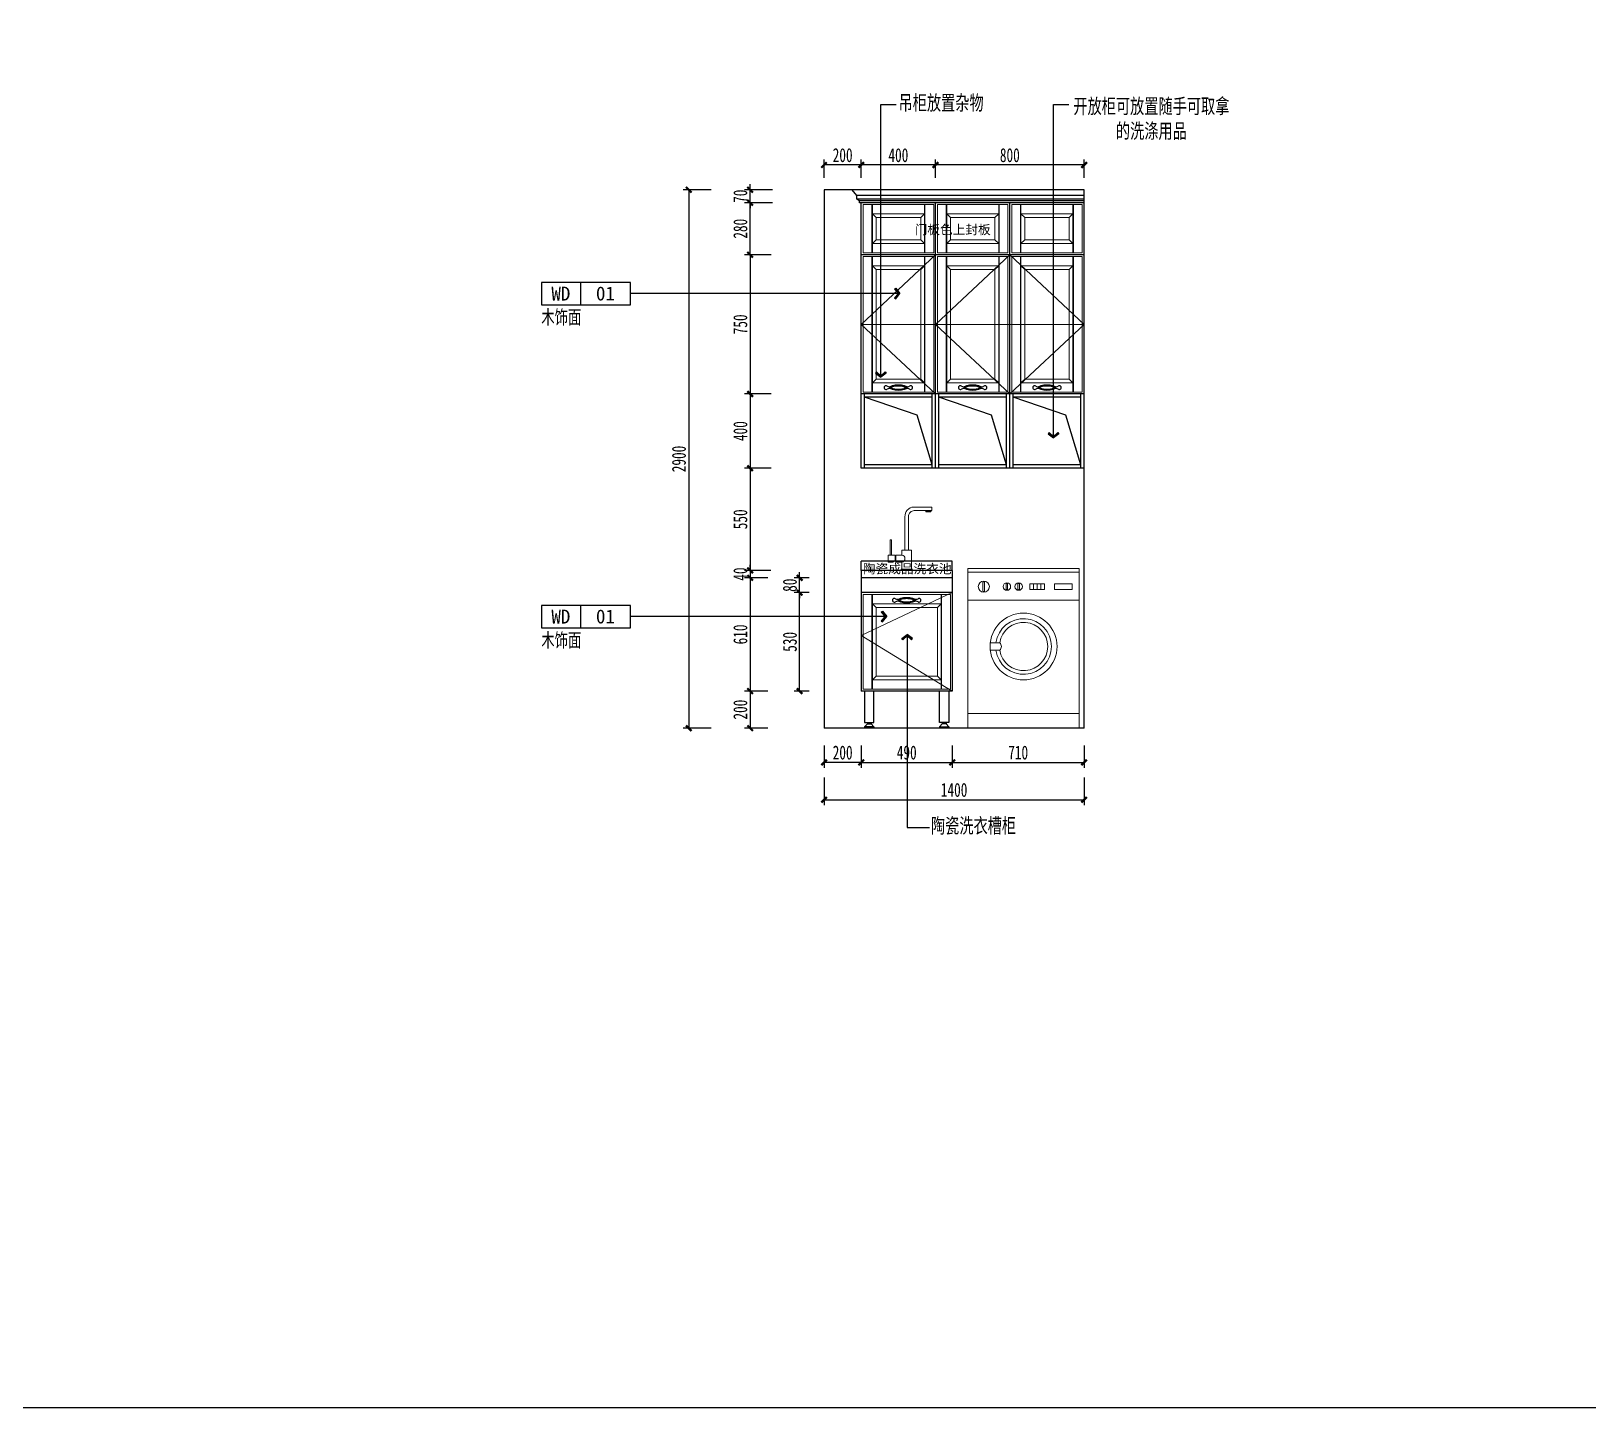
# Model space of a CAD drawing. Header units: millimetres. Extents: x 3104083 to 3173399, y -3165492 to -3044687.
# Drawn here: x 3148257 to 3156638, y -3144882 to -3137467 of the extents above; entities that cross this region are included whole.
import ezdxf
from ezdxf.enums import TextEntityAlignment as Align

# ---------------------------------------------------------------- set-up
doc = ezdxf.new("R2010")
doc.units = ezdxf.units.MM
doc.header["$LTSCALE"] = 500
doc.header["$MEASUREMENT"] = 0
doc.header["$PDMODE"] = 2
doc.linetypes.add('ACAD_ISO03W100', pattern=[30, 12, -18])
doc.layers.get('0').update_dxf_attribs({"linetype": 'CONTINUOUS'})
doc.layers.get('DEFPOINTS').update_dxf_attribs({"linetype": 'CONTINUOUS'})
for name, color, linetype in [('D-节点尺寸', 5, 'CONTINUOUS'), ('P-完成面', 3, 'CONTINUOUS'), ('W-基础引线', 35, 'CONTINUOUS'), ('W-文字', 35, 'CONTINUOUS'), ('ZB_厨柜', 7, 'CONTINUOUS'), ('台面', 4, 'CONTINUOUS'), ('柜体', 2, 'CONTINUOUS')]:
    doc.layers.add(name, color=color, linetype=linetype)
for name, color, linetype, lineweight in [('墙体', 6, 'CONTINUOUS', 25), ('电器', 85, 'CONTINUOUS', 15), ('辅助线', 252, 'CONTINUOUS', 13)]:
    doc.layers.add(name, color=color, linetype=linetype, lineweight=lineweight)
doc.styles.add('DIM', font='SimSun.ttf', dxfattribs={"width": 0.7})
doc.styles.add('NAME-1', font='SIMHEI.TTF')
doc.styles.add('WORD-1', font='SimSun.ttf', dxfattribs={"width": 0.7})
doc.styles.add('ZB_宋体', font='SimSun.ttf', dxfattribs={"height": 80})
doc.dimstyles.new('30', dxfattribs={"dimscale": 30, "dimtxt": 2.5, "dimasz": 1, "dimexe": 1, "dimexo": 1, "dimgap": 0.5, "dimtad": 1, "dimdec": 0, "dimzin": 0, "dimdsep": 46, "dimtxsty": 'DIM', "dimblk": 'ARCHTICK', "dimcen": 0, "dimclrd": 5, "dimclre": 5, "dimclrt": 35, "dimadec": 0, "dimazin": 0, "dimtfac": 0.5, "dimtdec": 0, "dimtix": 1, "dimtmove": 2, "dimatfit": 2, "dimldrblk": 'A', "dimfxl": 0, "dimtolj": 1, "dimtzin": 0, "dimlwd": -1, "dimlwe": -1, "dimarcsym": 0})
doc.dimstyles.new('基础引线', dxfattribs={"dimtxt": 3, "dimasz": 0.7, "dimexe": 2, "dimexo": 6, "dimgap": 1, "dimtad": 1, "dimdec": 0, "dimdsep": 46, "dimtxsty": 'Standard', "dimblk1": 'A', "dimblk2": 'A', "dimsah": 1, "dimcen": 3, "dimdle": 200, "dimclrd": 256, "dimclre": 256, "dimclrt": 2, "dimadec": 0, "dimazin": 0, "dimtfac": 1, "dimtdec": 0, "dimtix": 1, "dimtmove": 1, "dimatfit": 3, "dimldrblk": 'A', "dimfxl": 0, "dimtvp": 1, "dimtolj": 1, "dimtzin": 0, "dimarcsym": 0})

# ---------------------------------------------------------------- blocks, each defined once
blk = doc.blocks.new('_ArchTick')
at = {"color": 0, "linetype": 'ByBlock', "const_width": 0.4}
blk.add_lwpolyline([(-0.5, -0.5), (0.5, 0.5)], dxfattribs=at)
blk = doc.blocks.new('*D1893')
at = {"layer": 'DEFPOINTS', "color": 0, "ltscale": 100}
for p in [(3152726.2, -3141285.3), (3153216.2, -3141285.3), (3153216.2, -3141405.7)]:
    blk.add_point(p, dxfattribs=at)
at = {"layer": 'P-完成面', "color": 5, "ltscale": 100}
for p, q in [((3152726.2, -3141315.3), (3152726.2, -3141435.7)), ((3153216.2, -3141315.3), (3153216.2, -3141435.7)), ((3152726.2, -3141405.7), (3153216.2, -3141405.7))]:
    blk.add_line(p, q, dxfattribs=at)
at = {"layer": 'P-完成面', "color": 5, "ltscale": 100, "xscale": 30, "yscale": 30, "zscale": 30, "rotation": 180}
blk.add_blockref('_ArchTick', (3152726.2, -3141405.7), dxfattribs=at)
at = {"layer": 'P-完成面', "color": 5, "ltscale": 100, "xscale": 30, "yscale": 30, "zscale": 30}
blk.add_blockref('_ArchTick', (3153216.2, -3141405.7), dxfattribs=at)
at = {"layer": 'P-完成面', "color": 35, "ltscale": 100, "insert": (3152971.2, -3141353.2), "char_height": 75, "attachment_point": 5, "style": 'DIM'}
blk.add_mtext('\\A1;490', dxfattribs=at)
blk = doc.blocks.new('A')
for p, q in [((-0.37, 0), (-2.13, 0)), ((-1.44, 1.15), (-1.09, 1.44)), ((-1.44, 1.15), (-0.37, 0)), ((-1.44, -1.15), (-0.37, 0)), ((-1.09, 1.44), (0, 0)), ((-1.09, -1.44), (0, 0)), ((-1.44, -1.15), (-1.09, -1.44))]:
    blk.add_line(p, q)
for points in [[(-1.44, 1.15), (-1.09, 1.44), (-0.37, 0), (0, 0)], [(-1.44, -1.15), (-1.09, -1.44), (-0.37, 0), (0, 0)]]:
    blk.add_solid(points)
blk = doc.blocks.new('*D1894')
at = {"layer": 'DEFPOINTS', "color": 0, "ltscale": 100}
for p in [(3153216.2, -3141285.3), (3153926.2, -3141285.1), (3153926.2, -3141405.7)]:
    blk.add_point(p, dxfattribs=at)
at = {"layer": 'P-完成面', "color": 5, "ltscale": 100}
for p, q in [((3153216.2, -3141315.3), (3153216.2, -3141435.7)), ((3153926.2, -3141315.1), (3153926.2, -3141435.7)), ((3153216.2, -3141405.7), (3153926.2, -3141405.7))]:
    blk.add_line(p, q, dxfattribs=at)
at = {"layer": 'P-完成面', "color": 5, "ltscale": 100, "xscale": 30, "yscale": 30, "zscale": 30, "rotation": 180}
blk.add_blockref('_ArchTick', (3153216.2, -3141405.7), dxfattribs=at)
at = {"layer": 'P-完成面', "color": 5, "ltscale": 100, "xscale": 30, "yscale": 30, "zscale": 30}
blk.add_blockref('_ArchTick', (3153926.2, -3141405.7), dxfattribs=at)
at = {"layer": 'P-完成面', "color": 35, "ltscale": 100, "insert": (3153571.2, -3141353.2), "char_height": 75, "attachment_point": 5, "style": 'DIM'}
blk.add_mtext('\\A1;710', dxfattribs=at)
blk = doc.blocks.new('*D1895')
at = {"layer": 'DEFPOINTS', "color": 0, "ltscale": 100}
for p in [(3153126.2, -3138188.3), (3153126.2, -3138288.3), (3153926.2, -3138288.3)]:
    blk.add_point(p, dxfattribs=at)
at = {"layer": 'P-完成面', "color": 5, "ltscale": 100}
for p, q in [((3153126.2, -3138258.3), (3153126.2, -3138158.3)), ((3153926.2, -3138188.3), (3153126.2, -3138188.3)), ((3153926.2, -3138258.3), (3153926.2, -3138158.3))]:
    blk.add_line(p, q, dxfattribs=at)
at = {"layer": 'P-完成面', "color": 5, "ltscale": 100, "xscale": 30, "yscale": 30, "zscale": 30, "rotation": 180}
blk.add_blockref('_ArchTick', (3153126.2, -3138188.3), dxfattribs=at)
at = {"layer": 'P-完成面', "color": 5, "ltscale": 100, "xscale": 30, "yscale": 30, "zscale": 30}
blk.add_blockref('_ArchTick', (3153926.2, -3138188.3), dxfattribs=at)
at = {"layer": 'P-完成面', "color": 35, "ltscale": 100, "insert": (3153526.2, -3138135.8), "char_height": 75, "attachment_point": 5, "style": 'DIM'}
blk.add_mtext('\\A1;800', dxfattribs=at)
blk = doc.blocks.new('*D1896')
at = {"layer": 'DEFPOINTS', "color": 0, "ltscale": 100}
for p in [(3152726.2, -3138188.3), (3152726.2, -3138288.3), (3153126.2, -3138288.3)]:
    blk.add_point(p, dxfattribs=at)
at = {"layer": 'P-完成面', "color": 5, "ltscale": 100}
for p, q in [((3152726.2, -3138258.3), (3152726.2, -3138158.3)), ((3153126.2, -3138188.3), (3152726.2, -3138188.3)), ((3153126.2, -3138258.3), (3153126.2, -3138158.3))]:
    blk.add_line(p, q, dxfattribs=at)
at = {"layer": 'P-完成面', "color": 5, "ltscale": 100, "xscale": 30, "yscale": 30, "zscale": 30, "rotation": 180}
blk.add_blockref('_ArchTick', (3152726.2, -3138188.3), dxfattribs=at)
at = {"layer": 'P-完成面', "color": 5, "ltscale": 100, "xscale": 30, "yscale": 30, "zscale": 30}
blk.add_blockref('_ArchTick', (3153126.2, -3138188.3), dxfattribs=at)
at = {"layer": 'P-完成面', "color": 35, "ltscale": 100, "insert": (3152926.2, -3138135.8), "char_height": 75, "attachment_point": 5, "style": 'DIM'}
blk.add_mtext('\\A1;400', dxfattribs=at)
blk = doc.blocks.new('*D1897')
at = {"layer": 'DEFPOINTS', "color": 0, "ltscale": 100}
for p in [(3152526.2, -3138188.3), (3152526.2, -3138288.3), (3152726.2, -3138288.3)]:
    blk.add_point(p, dxfattribs=at)
at = {"layer": 'P-完成面', "color": 5, "ltscale": 100}
for p, q in [((3152526.2, -3138258.3), (3152526.2, -3138158.3)), ((3152726.2, -3138188.3), (3152526.2, -3138188.3)), ((3152726.2, -3138258.3), (3152726.2, -3138158.3))]:
    blk.add_line(p, q, dxfattribs=at)
at = {"layer": 'P-完成面', "color": 5, "ltscale": 100, "xscale": 30, "yscale": 30, "zscale": 30, "rotation": 180}
blk.add_blockref('_ArchTick', (3152526.2, -3138188.3), dxfattribs=at)
at = {"layer": 'P-完成面', "color": 5, "ltscale": 100, "xscale": 30, "yscale": 30, "zscale": 30}
blk.add_blockref('_ArchTick', (3152726.2, -3138188.3), dxfattribs=at)
at = {"layer": 'P-完成面', "color": 35, "ltscale": 100, "insert": (3152626.2, -3138135.8), "char_height": 75, "attachment_point": 5, "style": 'DIM'}
blk.add_mtext('\\A1;200', dxfattribs=at)
blk = doc.blocks.new('*D1898')
at = {"layer": 'DEFPOINTS', "color": 0, "ltscale": 100}
for p in [(3152526.2, -3141285.3), (3153926.2, -3141285.3), (3153926.2, -3141606.9)]:
    blk.add_point(p, dxfattribs=at)
at = {"layer": 'P-完成面', "color": 5, "ltscale": 100}
for p, q in [((3152526.2, -3141486.9), (3152526.2, -3141636.9)), ((3153926.2, -3141486.9), (3153926.2, -3141636.9)), ((3152526.2, -3141606.9), (3153926.2, -3141606.9))]:
    blk.add_line(p, q, dxfattribs=at)
at = {"layer": 'P-完成面', "color": 5, "ltscale": 100, "xscale": 30, "yscale": 30, "zscale": 30, "rotation": 180}
blk.add_blockref('_ArchTick', (3152526.2, -3141606.9), dxfattribs=at)
at = {"layer": 'P-完成面', "color": 5, "ltscale": 100, "xscale": 30, "yscale": 30, "zscale": 30}
blk.add_blockref('_ArchTick', (3153926.2, -3141606.9), dxfattribs=at)
at = {"layer": 'P-完成面', "color": 35, "ltscale": 100, "insert": (3153226.2, -3141554.4), "char_height": 75, "attachment_point": 5, "style": 'DIM'}
blk.add_mtext('\\A1;1400', dxfattribs=at)
blk = doc.blocks.new('洗衣机立面')
at = {"layer": '电器'}
for p, q in [((221968.9, -105960.2), (221968.9, -106820.2)), ((222568.9, -105960.2), (221968.9, -105960.2)), ((222568.9, -105980.2), (221968.9, -105980.2)), ((222568.9, -106820.2), (222568.9, -105960.2)), ((222007.2, -106042.9), (222007.2, -106072.9)), ((222103.2, -106042.9), (222007.2, -106042.9)), ((222007.2, -106072.9), (222103.2, -106072.9)), ((222103.2, -106072.9), (222103.2, -106042.9)), ((222236.1, -106042.9), (222156.1, -106042.9)), ((222156.1, -106042.9), (222156.1, -106072.9)), ((222156.1, -106072.9), (222236.1, -106072.9)), ((222176.1, -106072.9), (222176.1, -106042.9)), ((222196.1, -106072.9), (222196.1, -106042.9)), ((222216.1, -106072.9), (222216.1, -106042.9)), ((222236.1, -106072.9), (222236.1, -106042.9)), ((222291.7, -106042.4), (222291.7, -106072.9)), ((222299.2, -106072.9), (222299.2, -106042.4)), ((222355, -106042.4), (222355, -106072.9)), ((222362.5, -106072.9), (222362.5, -106042.4)), ((222478.7, -106033.7), (222478.7, -106082)), ((222487.6, -106082), (222487.6, -106033.7)), ((222568.9, -106130.2), (221968.9, -106130.2)), ((222447.8, -106360.2), (222397.4, -106360.2)), ((222447.8, -106400.2), (222397.4, -106400.2)), ((221968.9, -106740.2), (222568.9, -106740.2)), ((221968.9, -106820.2), (222568.9, -106820.2))]:
    blk.add_line(p, q, dxfattribs=at)
for centre, radius in [((222295.3, -106057.5), 20), ((222358.6, -106057.5), 20), ((222483, -106057.7), 30), ((222268.9, -106380.2), 180)]:
    blk.add_circle(centre, radius, dxfattribs=at)
for centre, radius, start, end in [((222295.4, -106045.8), 5.11, 42.9654, 137.0346), ((222295.4, -106069.4), 5.11, 222.9654, 317.0346), ((222358.7, -106045.8), 5.11, 42.9654, 137.0346), ((222358.7, -106069.4), 5.11, 222.9654, 317.0346), ((222483.1, -106037.4), 5.81, 39.84722, 140.15278), ((222483.1, -106078.3), 5.81, 219.84722, 320.15278), ((222268.9, -106380.2), 150, 7.66226, 352.33774), ((222268.9, -106380.2), 130, 8.84988, 351.15012), ((222415.8, -106380.2), 27.2, 132.7055, 227.2945)]:
    blk.add_arc(centre, radius, start, end, dxfattribs=at)
blk = doc.blocks.new('*D1899')
at = {"layer": 'DEFPOINTS', "color": 0, "ltscale": 100}
for p in [(3152526.2, -3141285.3), (3152726.2, -3141285.3), (3152526.2, -3141405.7)]:
    blk.add_point(p, dxfattribs=at)
at = {"layer": 'P-完成面', "color": 5, "ltscale": 100}
for p, q in [((3152526.2, -3141315.3), (3152526.2, -3141435.7)), ((3152726.2, -3141315.3), (3152726.2, -3141435.7)), ((3152726.2, -3141405.7), (3152526.2, -3141405.7))]:
    blk.add_line(p, q, dxfattribs=at)
at = {"layer": 'P-完成面', "color": 5, "ltscale": 100, "xscale": 30, "yscale": 30, "zscale": 30, "rotation": 180}
blk.add_blockref('_ArchTick', (3152526.2, -3141405.7), dxfattribs=at)
at = {"layer": 'P-完成面', "color": 5, "ltscale": 100, "xscale": 30, "yscale": 30, "zscale": 30}
blk.add_blockref('_ArchTick', (3152726.2, -3141405.7), dxfattribs=at)
at = {"layer": 'P-完成面', "color": 35, "ltscale": 100, "insert": (3152626.2, -3141353.2), "char_height": 75, "attachment_point": 5, "style": 'DIM'}
blk.add_mtext('\\A1;200', dxfattribs=at)
blk = doc.blocks.new('*D1900')
at = {"layer": 'DEFPOINTS', "color": 0, "ltscale": 100}
for p in [(3152271.5, -3138671.7), (3152128.2, -3139421.7), (3152271.5, -3139421.7)]:
    blk.add_point(p, dxfattribs=at)
at = {"layer": 'P-完成面', "color": 5, "ltscale": 100}
for p, q in [((3152241.5, -3138671.7), (3152098.2, -3138671.7)), ((3152128.2, -3138671.7), (3152128.2, -3139421.7)), ((3152241.5, -3139421.7), (3152098.2, -3139421.7))]:
    blk.add_line(p, q, dxfattribs=at)
at = {"layer": 'P-完成面', "color": 5, "ltscale": 100, "xscale": 30, "yscale": 30, "zscale": 30}
for p, rotation in [((3152128.2, -3138671.7), 90), ((3152128.2, -3139421.7), 270)]:
    blk.add_blockref('_ArchTick', p, dxfattribs=dict(at, rotation=rotation))
at = {"layer": 'P-完成面', "color": 35, "ltscale": 100, "insert": (3152075.7, -3139046.7), "char_height": 75, "attachment_point": 5, "rotation": 90, "style": 'DIM'}
blk.add_mtext('\\A1;750', dxfattribs=at)
blk = doc.blocks.new('*D1901')
at = {"layer": 'DEFPOINTS', "color": 0, "ltscale": 100}
for p in [(3152271.5, -3139421.7), (3152128.2, -3139821.7), (3152271.5, -3139821.7)]:
    blk.add_point(p, dxfattribs=at)
at = {"layer": 'P-完成面', "color": 5, "ltscale": 100}
for p, q in [((3152241.5, -3139421.7), (3152098.2, -3139421.7)), ((3152128.2, -3139421.7), (3152128.2, -3139821.7)), ((3152241.5, -3139821.7), (3152098.2, -3139821.7))]:
    blk.add_line(p, q, dxfattribs=at)
at = {"layer": 'P-完成面', "color": 5, "ltscale": 100, "xscale": 30, "yscale": 30, "zscale": 30}
for p, rotation in [((3152128.2, -3139421.7), 90), ((3152128.2, -3139821.7), 270)]:
    blk.add_blockref('_ArchTick', p, dxfattribs=dict(at, rotation=rotation))
at = {"layer": 'P-完成面', "color": 35, "ltscale": 100, "insert": (3152075.7, -3139621.7), "char_height": 75, "attachment_point": 5, "rotation": 90, "style": 'DIM'}
blk.add_mtext('\\A1;400', dxfattribs=at)
blk = doc.blocks.new('*D1902')
at = {"layer": 'DEFPOINTS', "color": 0, "ltscale": 100}
for p in [(3152271.5, -3139821.7), (3152128.2, -3140371.7), (3152269.2, -3140371.7)]:
    blk.add_point(p, dxfattribs=at)
at = {"layer": 'P-完成面', "color": 5, "ltscale": 100}
for p, q in [((3152241.5, -3139821.7), (3152098.2, -3139821.7)), ((3152128.2, -3139821.7), (3152128.2, -3140371.7)), ((3152239.2, -3140371.7), (3152098.2, -3140371.7))]:
    blk.add_line(p, q, dxfattribs=at)
at = {"layer": 'P-完成面', "color": 5, "ltscale": 100, "xscale": 30, "yscale": 30, "zscale": 30}
for p, rotation in [((3152128.2, -3139821.7), 90), ((3152128.2, -3140371.7), 270)]:
    blk.add_blockref('_ArchTick', p, dxfattribs=dict(at, rotation=rotation))
at = {"layer": 'P-完成面', "color": 35, "ltscale": 100, "insert": (3152075.7, -3140096.7), "char_height": 75, "attachment_point": 5, "rotation": 90, "style": 'DIM'}
blk.add_mtext('\\A1;550', dxfattribs=at)
blk = doc.blocks.new('*D1903')
at = {"layer": 'DEFPOINTS', "color": 0, "ltscale": 100}
for p in [(3152269.2, -3140371.7), (3152128.2, -3140411.7), (3152254.3, -3140411.7)]:
    blk.add_point(p, dxfattribs=at)
at = {"layer": 'P-完成面', "color": 5, "ltscale": 100}
for p, q in [((3152239.2, -3140371.7), (3152098.2, -3140371.7)), ((3152128.2, -3140371.7), (3152128.2, -3140341.7)), ((3152128.2, -3140371.7), (3152128.2, -3140411.7)), ((3152224.3, -3140411.7), (3152098.2, -3140411.7)), ((3152128.2, -3140411.7), (3152128.2, -3140441.7))]:
    blk.add_line(p, q, dxfattribs=at)
at = {"layer": 'P-完成面', "color": 5, "ltscale": 100, "xscale": 30, "yscale": 30, "zscale": 30}
for p, rotation in [((3152128.2, -3140371.7), 270), ((3152128.2, -3140411.7), 90)]:
    blk.add_blockref('_ArchTick', p, dxfattribs=dict(at, rotation=rotation))
at = {"layer": 'P-完成面', "color": 35, "ltscale": 100, "insert": (3152075.7, -3140391.7), "char_height": 75, "attachment_point": 5, "rotation": 90, "style": 'DIM'}
blk.add_mtext('\\A1;40', dxfattribs=at)
blk = doc.blocks.new('*D1904')
at = {"layer": 'DEFPOINTS', "color": 0, "ltscale": 100}
for p in [(3152254.3, -3140411.7), (3152128.2, -3141021.7), (3152252.7, -3141021.7)]:
    blk.add_point(p, dxfattribs=at)
at = {"layer": 'P-完成面', "color": 5, "ltscale": 100}
for p, q in [((3152224.3, -3140411.7), (3152098.2, -3140411.7)), ((3152128.2, -3140411.7), (3152128.2, -3141021.7)), ((3152222.7, -3141021.7), (3152098.2, -3141021.7))]:
    blk.add_line(p, q, dxfattribs=at)
at = {"layer": 'P-完成面', "color": 5, "ltscale": 100, "xscale": 30, "yscale": 30, "zscale": 30}
for p, rotation in [((3152128.2, -3140411.7), 90), ((3152128.2, -3141021.7), 270)]:
    blk.add_blockref('_ArchTick', p, dxfattribs=dict(at, rotation=rotation))
at = {"layer": 'P-完成面', "color": 35, "ltscale": 100, "insert": (3152075.7, -3140716.7), "char_height": 75, "attachment_point": 5, "rotation": 90, "style": 'DIM'}
blk.add_mtext('\\A1;610', dxfattribs=at)
blk = doc.blocks.new('*D1905')
at = {"layer": 'DEFPOINTS', "color": 0, "ltscale": 100}
for p in [(3152252.7, -3141021.7), (3152128.2, -3141221.7), (3152252.7, -3141221.7)]:
    blk.add_point(p, dxfattribs=at)
at = {"layer": 'P-完成面', "color": 5, "ltscale": 100}
for p, q in [((3152222.7, -3141021.7), (3152098.2, -3141021.7)), ((3152128.2, -3141021.7), (3152128.2, -3141221.7)), ((3152222.7, -3141221.7), (3152098.2, -3141221.7))]:
    blk.add_line(p, q, dxfattribs=at)
at = {"layer": 'P-完成面', "color": 5, "ltscale": 100, "xscale": 30, "yscale": 30, "zscale": 30}
for p, rotation in [((3152128.2, -3141021.7), 90), ((3152128.2, -3141221.7), 270)]:
    blk.add_blockref('_ArchTick', p, dxfattribs=dict(at, rotation=rotation))
at = {"layer": 'P-完成面', "color": 35, "ltscale": 100, "insert": (3152075.7, -3141121.7), "char_height": 75, "attachment_point": 5, "rotation": 90, "style": 'DIM'}
blk.add_mtext('\\A1;200', dxfattribs=at)
blk = doc.blocks.new('*D1906')
at = {"layer": 'DEFPOINTS', "color": 0, "ltscale": 100}
for p in [(3152290.8, -3138321.7), (3151797.6, -3141221.7), (3152252.7, -3141221.7)]:
    blk.add_point(p, dxfattribs=at)
at = {"layer": 'P-完成面', "color": 5, "ltscale": 100}
for p, q in [((3151917.6, -3138321.7), (3151767.6, -3138321.7)), ((3151797.6, -3138321.7), (3151797.6, -3141221.7)), ((3151917.6, -3141221.7), (3151767.6, -3141221.7))]:
    blk.add_line(p, q, dxfattribs=at)
at = {"layer": 'P-完成面', "color": 5, "ltscale": 100, "xscale": 30, "yscale": 30, "zscale": 30}
for p, rotation in [((3151797.6, -3138321.7), 90), ((3151797.6, -3141221.7), 270)]:
    blk.add_blockref('_ArchTick', p, dxfattribs=dict(at, rotation=rotation))
at = {"layer": 'P-完成面', "color": 35, "ltscale": 100, "insert": (3151745.1, -3139771.7), "char_height": 75, "attachment_point": 5, "rotation": 90, "style": 'DIM'}
blk.add_mtext('\\A1;2900', dxfattribs=at)
blk = doc.blocks.new('*D1907')
at = {"layer": 'DEFPOINTS', "color": 0, "ltscale": 100}
for p in [(3152128.2, -3138391.7), (3152290.8, -3138391.7), (3152271.5, -3138671.7)]:
    blk.add_point(p, dxfattribs=at)
at = {"layer": 'P-完成面', "color": 5, "ltscale": 100}
for p, q in [((3152248.2, -3138391.7), (3152098.2, -3138391.7)), ((3152128.2, -3138671.7), (3152128.2, -3138391.7)), ((3152241.5, -3138671.7), (3152098.2, -3138671.7))]:
    blk.add_line(p, q, dxfattribs=at)
at = {"layer": 'P-完成面', "color": 5, "ltscale": 100, "xscale": 30, "yscale": 30, "zscale": 30}
for p, rotation in [((3152128.2, -3138391.7), 90), ((3152128.2, -3138671.7), 270)]:
    blk.add_blockref('_ArchTick', p, dxfattribs=dict(at, rotation=rotation))
at = {"layer": 'P-完成面', "color": 35, "ltscale": 100, "insert": (3152075.7, -3138531.7), "char_height": 75, "attachment_point": 5, "rotation": 90, "style": 'DIM'}
blk.add_mtext('\\A1;280', dxfattribs=at)
blk = doc.blocks.new('*D1908')
at = {"layer": 'DEFPOINTS', "color": 0, "ltscale": 100}
for p in [(3152128.2, -3138321.7), (3152290.8, -3138321.7), (3152290.8, -3138391.7)]:
    blk.add_point(p, dxfattribs=at)
at = {"layer": 'P-完成面', "color": 5, "ltscale": 100}
for p, q in [((3152128.2, -3138321.7), (3152128.2, -3138291.7)), ((3152248.2, -3138321.7), (3152098.2, -3138321.7)), ((3152128.2, -3138391.7), (3152128.2, -3138321.7)), ((3152248.2, -3138391.7), (3152098.2, -3138391.7)), ((3152128.2, -3138391.7), (3152128.2, -3138421.7))]:
    blk.add_line(p, q, dxfattribs=at)
at = {"layer": 'P-完成面', "color": 5, "ltscale": 100, "xscale": 30, "yscale": 30, "zscale": 30}
for p, rotation in [((3152128.2, -3138321.7), 270), ((3152128.2, -3138391.7), 90)]:
    blk.add_blockref('_ArchTick', p, dxfattribs=dict(at, rotation=rotation))
at = {"layer": 'P-完成面', "color": 35, "ltscale": 100, "insert": (3152075.7, -3138356.7), "char_height": 75, "attachment_point": 5, "rotation": 90, "style": 'DIM'}
blk.add_mtext('\\A1;70', dxfattribs=at)
blk = doc.blocks.new('182')
at = {"layer": 'ZB_厨柜', "color": 253}
for centre, radius, start, end in [((71329.5, -32480.6), 10, 55.10944, 304.89056), ((71346.9, -32452.8), 22.8, 239.43419, 295.29505), ((71346.9, -32508.5), 22.8, 64.70495, 120.56581), ((71445.2, -32452.8), 22.8, 244.70795, 300.5688), ((71445.2, -32508.4), 22.8, 59.43719, 115.29805), ((71462.5, -32480.6), 10, 234.90562, 124.88071)]:
    blk.add_arc(centre, radius, start, end, dxfattribs=at)
blk.add_ellipse((71396, -32480.6), major_axis=(-44.6, 0), ratio=0.345562, dxfattribs=at)
blk.add_open_spline([(71356.4, -32480.6), (71356.4, -32480.6), (71356.4, -32480.7), (71356.4, -32480.8), (71356.5, -32480.9), (71356.7, -32481.3), (71356.8, -32481.5), (71357.3, -32482), (71357.5, -32482.3), (71358.6, -32483.2), (71359.5, -32483.8), (71361.9, -32485.1), (71363.4, -32485.8), (71366.6, -32487), (71368.5, -32487.6), (71372.5, -32488.6), (71374.6, -32489.1), (71380.7, -32490.1), (71384.9, -32490.6), (71393.4, -32491.1), (71397.8, -32491.1), (71406.4, -32490.7), (71410.6, -32490.2), (71418.3, -32489), (71421.8, -32488.1), (71426.8, -32486.5), (71428.6, -32485.8), (71431.5, -32484.4), (71432.7, -32483.7), (71434.2, -32482.6), (71434.6, -32482.2), (71435.2, -32481.5), (71435.4, -32481.2), (71435.6, -32480.9), (71435.6, -32480.8), (71435.7, -32480.6), (71435.7, -32480.6), (71435.7, -32480.6), (71435.7, -32480.5), (71435.6, -32480.4), (71435.6, -32480.2), (71435.3, -32479.9), (71435.2, -32479.7), (71434.7, -32479.2), (71434.5, -32478.9), (71433.4, -32478), (71432.4, -32477.3), (71429.9, -32476), (71428.5, -32475.3), (71425.1, -32474.1), (71423.2, -32473.5), (71419.1, -32472.5), (71416.9, -32472), (71410.7, -32471), (71406.5, -32470.6), (71397.9, -32470.1), (71393.5, -32470.1), (71384.9, -32470.6), (71380.8, -32471.1), (71373.1, -32472.4), (71369.6, -32473.3), (71364.7, -32474.9), (71363.1, -32475.6), (71360.3, -32476.9), (71359.2, -32477.6), (71357.8, -32478.7), (71357.4, -32479.1), (71356.8, -32479.8), (71356.6, -32480), (71356.5, -32480.4), (71356.4, -32480.5), (71356.4, -32480.6), (71356.4, -32480.6), (71356.4, -32480.6)], degree=3, knots=[0, 0, 0, 0, 0.09599, 0.09599, 0.19198, 0.19198, 0.28797, 0.28797, 0.38396, 0.38396, 0.56459, 0.56459, 0.74522, 0.74522, 0.92585, 0.92585, 1.10648, 1.10648, 1.409669, 1.409669, 1.712859, 1.712859, 2.016048, 2.016048, 2.319237, 2.319237, 2.516071, 2.516071, 2.712905, 2.712905, 2.839586, 2.839586, 2.966267, 2.966267, 3.06056, 3.06056, 3.154854, 3.154854, 3.249148, 3.249148, 3.343442, 3.343442, 3.437735, 3.437735, 3.532029, 3.532029, 3.714701, 3.714701, 3.897373, 3.897373, 4.080045, 4.080045, 4.262717, 4.262717, 4.567087, 4.567087, 4.871458, 4.871458, 5.175828, 5.175828, 5.480199, 5.480199, 5.672389, 5.672389, 5.86458, 5.86458, 5.989753, 5.989753, 6.114926, 6.114926, 6.208858, 6.208858, 6.283185, 6.283185, 6.283185, 6.283185], dxfattribs=at)
blk = doc.blocks.new('*D1909')
at = {"layer": 'DEFPOINTS', "color": 0, "ltscale": 100}
for p in [(3152394.7, -3140491.7), (3152475.7, -3140491.7), (3152475.7, -3141021.7)]:
    blk.add_point(p, dxfattribs=at)
at = {"layer": 'P-完成面', "color": 5, "ltscale": 100}
for p, q in [((3152445.7, -3140491.7), (3152364.7, -3140491.7)), ((3152394.7, -3141021.7), (3152394.7, -3140491.7)), ((3152445.7, -3141021.7), (3152364.7, -3141021.7))]:
    blk.add_line(p, q, dxfattribs=at)
at = {"layer": 'P-完成面', "color": 5, "ltscale": 100, "xscale": 30, "yscale": 30, "zscale": 30}
for p, rotation in [((3152394.7, -3140491.7), 90), ((3152394.7, -3141021.7), 270)]:
    blk.add_blockref('_ArchTick', p, dxfattribs=dict(at, rotation=rotation))
at = {"layer": 'P-完成面', "color": 35, "ltscale": 100, "insert": (3152342.2, -3140756.7), "char_height": 75, "attachment_point": 5, "rotation": 90, "style": 'DIM'}
blk.add_mtext('\\A1;530', dxfattribs=at)
blk = doc.blocks.new('*D1910')
at = {"layer": 'DEFPOINTS', "color": 0, "ltscale": 100}
for p in [(3152394.7, -3140411.7), (3152475.7, -3140411.7), (3152475.7, -3140491.7)]:
    blk.add_point(p, dxfattribs=at)
at = {"layer": 'P-完成面', "color": 5, "ltscale": 100}
for p, q in [((3152394.7, -3140411.7), (3152394.7, -3140381.7)), ((3152445.7, -3140411.7), (3152364.7, -3140411.7)), ((3152394.7, -3140491.7), (3152394.7, -3140411.7)), ((3152445.7, -3140491.7), (3152364.7, -3140491.7)), ((3152394.7, -3140491.7), (3152394.7, -3140521.7))]:
    blk.add_line(p, q, dxfattribs=at)
at = {"layer": 'P-完成面', "color": 5, "ltscale": 100, "xscale": 30, "yscale": 30, "zscale": 30}
for p, rotation in [((3152394.7, -3140411.7), 270), ((3152394.7, -3140491.7), 90)]:
    blk.add_blockref('_ArchTick', p, dxfattribs=dict(at, rotation=rotation))
at = {"layer": 'P-完成面', "color": 35, "ltscale": 100, "insert": (3152342.2, -3140451.7), "char_height": 75, "attachment_point": 5, "rotation": 90, "style": 'DIM'}
blk.add_mtext('\\A1;80', dxfattribs=at)
blk = doc.blocks.new('材料索引')
at = {"color": 35}
blk.add_line((7, 2), (7, -2), dxfattribs=at)
at = {"color": 4}
blk.add_lwpolyline([(0, 2), (0, -2), (16, -2), (16, 2)], close=True, dxfattribs=at)
at = {"color": 2, "ltscale": 20, "style": 'NAME-1'}
for tag, p in [('WD', (3.5, 0)), ('01', (11.5, 0))]:
    blk.add_attdef(tag, text='', height=2.5, dxfattribs=at).set_placement(p, align=Align.MIDDLE)
at = {"color": 35, "ltscale": 0.5, "style": 'WORD-1', "width": 0.7}
blk.add_attdef('木饰面', (0, -5.97), '', height=2.5, dxfattribs=at)

msp = doc.modelspace()

# ---------------------------------------------------------------- linework, layer by layer
at = {"layer": 'D-节点尺寸', "color": 251, "ltscale": 100}
msp.add_lwpolyline([(3104083.146, -3130052.581), (3173399.353, -3130052.581), (3173399.353, -3144882.223), (3104083.146, -3144882.223)], close=True, dxfattribs=at)
at = {"layer": '台面', "linetype": 'ACAD_ISO03W100'}
for p, q in [((3153216.249, -3140321.685), (3152726.249, -3140321.685)), ((3152726.249, -3140371.685), (3152726.249, -3140321.685)), ((3153216.249, -3140371.685), (3153216.249, -3140321.685))]:
    msp.add_line(p, q, dxfattribs=at)
at = {"layer": '台面'}
for p, q in [((3153216.249, -3140371.685), (3152726.249, -3140371.685)), ((3152726.249, -3140371.685), (3152726.249, -3140411.685)), ((3153216.249, -3140371.685), (3153216.249, -3140411.685)), ((3153216.249, -3140411.685), (3152726.249, -3140411.685))]:
    msp.add_line(p, q, dxfattribs=at)
at = {"layer": '墙体'}
for p, q in [((3153926.249, -3138321.685), (3152526.249, -3138321.685)), ((3152526.249, -3138321.685), (3152526.249, -3141221.685)), ((3153926.249, -3141221.685), (3153926.249, -3138321.685)), ((3153926.249, -3141221.685), (3152526.249, -3141221.685))]:
    msp.add_line(p, q, dxfattribs=at)
at = {"layer": '柜体'}
for p, q in [((3153926.249, -3138321.685), (3152676.744, -3138321.685)), ((3152703.009, -3138353.383), (3152676.744, -3138321.685)), ((3153926.249, -3138353.383), (3152703.009, -3138353.383)), ((3152703.009, -3138371.685), (3152703.009, -3138353.383)), ((3153926.249, -3138371.685), (3152703.009, -3138371.685)), ((3152716.249, -3138381.685), (3152703.009, -3138371.685)), ((3153926.249, -3138381.685), (3152716.249, -3138381.685)), ((3152716.249, -3138391.685), (3152716.249, -3138381.685)), ((3153926.249, -3138391.685), (3152716.249, -3138391.685)), ((3152726.249, -3138671.685), (3152726.249, -3138391.685)), ((3153126.249, -3139821.685), (3153126.249, -3138391.685)), ((3153526.249, -3139821.685), (3153526.249, -3138391.685)), ((3152726.249, -3139821.685), (3152726.249, -3138671.685)), ((3153926.249, -3138671.685), (3152726.249, -3138671.685)), ((3153926.249, -3139421.685), (3152726.249, -3139421.685)), ((3152744.249, -3139821.685), (3152744.249, -3139421.685)), ((3153108.249, -3139439.685), (3152744.249, -3139439.685)), ((3153026.976, -3139535.987), (3152744.249, -3139439.685)), ((3153108.249, -3139821.685), (3153108.249, -3139421.685)), ((3153144.249, -3139821.685), (3153144.249, -3139421.685)), ((3153508.249, -3139439.685), (3153144.249, -3139439.685)), ((3153426.976, -3139535.987), (3153144.249, -3139439.685)), ((3153508.249, -3139821.685), (3153508.249, -3139421.685)), ((3153544.249, -3139821.685), (3153544.249, -3139421.685)), ((3153908.249, -3139439.685), (3153544.249, -3139439.685)), ((3153826.976, -3139535.987), (3153544.249, -3139439.685)), ((3153908.249, -3139821.685), (3153908.249, -3139421.685)), ((3153108.249, -3139803.685), (3153026.976, -3139535.987)), ((3153508.249, -3139803.685), (3153426.976, -3139535.987)), ((3153908.249, -3139803.685), (3153826.976, -3139535.987)), ((3153108.249, -3139803.685), (3152744.249, -3139803.685)), ((3153508.249, -3139803.685), (3153144.249, -3139803.685)), ((3153908.249, -3139803.685), (3153544.249, -3139803.685)), ((3153926.249, -3139821.685), (3152726.249, -3139821.685)), ((3152726.249, -3140411.685), (3152726.249, -3141021.685)), ((3153216.249, -3140411.685), (3153216.249, -3141021.685)), ((3153216.249, -3140411.685), (3153216.249, -3141021.685)), ((3153216.249, -3140491.685), (3152726.249, -3140491.685)), ((3153216.249, -3141021.685), (3152726.249, -3141021.685)), ((3152744.617, -3141021.685), (3152744.617, -3141190.624)), ((3152794.617, -3141190.624), (3152794.617, -3141021.685)), ((3153147.881, -3141190.624), (3153147.881, -3141021.685)), ((3153197.881, -3141021.685), (3153197.881, -3141190.624)), ((3152744.617, -3141190.624), (3152794.617, -3141190.624)), ((3152759.44, -3141198.485), (3152744.617, -3141213.517)), ((3152744.617, -3141213.517), (3152744.617, -3141221.685)), ((3152794.617, -3141213.517), (3152744.617, -3141213.517)), ((3152759.44, -3141190.624), (3152759.44, -3141198.485)), ((3152759.44, -3141198.485), (3152779.793, -3141198.485)), ((3152779.793, -3141190.624), (3152779.793, -3141198.485)), ((3152779.793, -3141198.485), (3152794.617, -3141213.517)), ((3152794.617, -3141213.517), (3152794.617, -3141221.685)), ((3153197.881, -3141190.624), (3153147.881, -3141190.624)), ((3153162.705, -3141198.485), (3153147.881, -3141213.517)), ((3153147.881, -3141213.517), (3153147.881, -3141221.685)), ((3153147.881, -3141213.517), (3153197.881, -3141213.517)), ((3153162.705, -3141190.624), (3153162.705, -3141198.485)), ((3153183.058, -3141198.485), (3153162.705, -3141198.485)), ((3153183.058, -3141190.624), (3153183.058, -3141198.485)), ((3153183.058, -3141198.485), (3153197.881, -3141213.517)), ((3153197.881, -3141213.517), (3153197.881, -3141221.685))]:
    msp.add_line(p, q, dxfattribs=at)
at = {"layer": '电器'}
for p, q in [((3153106.2, -3140030.622), (3153009.368, -3140030.622)), ((3153106.2, -3140049.822), (3153011.317, -3140049.822)), ((3153074.695, -3140053.657), (3153100.582, -3140053.657)), ((3153106.2, -3140049.822), (3153106.2, -3140030.622)), ((3152961.707, -3140263.354), (3152961.707, -3140083.102)), ((3152981.181, -3140263.354), (3152981.181, -3140082.258)), ((3152908.694, -3140288.954), (3152870.934, -3140288.954)), ((3152870.934, -3140288.954), (3152870.934, -3140327.354)), ((3152908.694, -3140288.954), (3152908.694, -3140318.074)), ((3152944.534, -3140288.954), (3152912.534, -3140288.954)), ((3152912.534, -3140288.954), (3152912.534, -3140327.354)), ((3152996.977, -3140263.354), (3152944.534, -3140263.354)), ((3152944.534, -3140263.354), (3152944.534, -3140288.954)), ((3152944.534, -3140263.354), (3152944.534, -3140288.954)), ((3152996.977, -3140365.754), (3152996.977, -3140263.354)), ((3152870.934, -3140327.354), (3152896.214, -3140327.354)), ((3152896.214, -3140327.354), (3152908.694, -3140318.074)), ((3152912.534, -3140327.354), (3152944.534, -3140327.354)), ((3152944.534, -3140327.354), (3152944.534, -3140365.754)), ((3152944.534, -3140365.754), (3152996.977, -3140365.754))]:
    msp.add_line(p, q, dxfattribs=at)
for points in [[(3153100.582, -3140053.657), (3153074.789, -3140053.657), (3153074.789, -3140056.539), (3153100.582, -3140056.539)], [(3152889.814, -3140288.954), (3152881.304, -3140288.954), (3152881.304, -3140206.343), (3152889.814, -3140206.343)], [(3153000.966, -3140365.754), (3152941.532, -3140365.754), (3152941.532, -3140371.771), (3153000.966, -3140371.771)]]:
    msp.add_lwpolyline(points, close=True, dxfattribs=at)
for centre, radius, start, end in [((3153010.304, -3140079.355), 48.742, 91.1009747, 184.4090019), ((3153011.625, -3140080.326), 30.505, 89.4207631, 183.6311784), ((3153067.657, -3140056.719), 7.674, 23.5105669, 63.9789221), ((3153107.619, -3140056.719), 7.674, 116.0210779, 156.4894331), ((3152942.188, -3140308.154), 19.343, 276.9665098, 83.0334902)]:
    msp.add_arc(centre, radius, start, end, dxfattribs=at)
at = {"layer": '辅助线', "color": 250}
for p, q in [((3152783.249, -3138401.685), (3152783.249, -3138661.685)), ((3153069.249, -3138401.685), (3153069.249, -3138661.685)), ((3153183.249, -3138401.685), (3153183.249, -3138661.685)), ((3153469.249, -3138401.685), (3153469.249, -3138661.685)), ((3153583.249, -3138401.685), (3153583.249, -3138661.685)), ((3153869.249, -3138401.685), (3153869.249, -3138661.685)), ((3152783.249, -3138681.685), (3152783.249, -3139411.685)), ((3153069.249, -3138681.685), (3153069.249, -3139411.685)), ((3153183.249, -3138681.685), (3153183.249, -3139411.685)), ((3153469.249, -3138681.685), (3153469.249, -3139411.685)), ((3153583.249, -3138681.685), (3153583.249, -3139411.685)), ((3153869.249, -3138681.685), (3153869.249, -3139411.685)), ((3152783.249, -3140501.685), (3152783.249, -3141011.685)), ((3153159.249, -3140501.685), (3153159.249, -3141011.685))]:
    msp.add_line(p, q, dxfattribs=at)
at = {"layer": '辅助线', "color": 252}
for p, q in [((3152786.249, -3138401.685), (3152786.249, -3138661.685)), ((3152806.249, -3138471.685), (3152786.249, -3138451.685)), ((3153046.249, -3138471.685), (3153066.249, -3138451.685)), ((3153066.249, -3138401.685), (3153066.249, -3138661.685)), ((3153186.249, -3138401.685), (3153186.249, -3138661.685)), ((3153206.249, -3138471.685), (3153186.249, -3138451.685)), ((3153446.249, -3138471.685), (3153466.249, -3138451.685)), ((3153466.249, -3138401.685), (3153466.249, -3138661.685)), ((3153586.249, -3138401.685), (3153586.249, -3138661.685)), ((3153606.249, -3138471.685), (3153586.249, -3138451.685)), ((3153846.249, -3138471.685), (3153866.249, -3138451.685)), ((3153866.249, -3138401.685), (3153866.249, -3138661.685)), ((3152806.249, -3138591.685), (3152786.249, -3138611.685)), ((3153046.249, -3138591.685), (3153066.249, -3138611.685)), ((3153206.249, -3138591.685), (3153186.249, -3138611.685)), ((3153446.249, -3138591.685), (3153466.249, -3138611.685)), ((3153606.249, -3138591.685), (3153586.249, -3138611.685)), ((3153846.249, -3138591.685), (3153866.249, -3138611.685)), ((3152786.249, -3138681.685), (3152786.249, -3139411.685)), ((3153066.249, -3138681.685), (3153066.249, -3139411.685)), ((3153186.249, -3138681.685), (3153186.249, -3139411.685)), ((3153466.249, -3138681.685), (3153466.249, -3139411.685)), ((3153586.249, -3138681.685), (3153586.249, -3139411.685)), ((3153866.249, -3138681.685), (3153866.249, -3139411.685)), ((3152806.249, -3138751.685), (3152786.249, -3138731.685)), ((3153046.249, -3138751.685), (3153066.249, -3138731.685)), ((3153206.249, -3138751.685), (3153186.249, -3138731.685)), ((3153446.249, -3138751.685), (3153466.249, -3138731.685)), ((3153606.249, -3138751.685), (3153586.249, -3138731.685)), ((3153846.249, -3138751.685), (3153866.249, -3138731.685)), ((3152806.249, -3139341.685), (3152786.249, -3139361.685)), ((3153046.249, -3139341.685), (3153066.249, -3139361.685)), ((3153206.249, -3139341.685), (3153186.249, -3139361.685)), ((3153446.249, -3139341.685), (3153466.249, -3139361.685)), ((3153606.249, -3139341.685), (3153586.249, -3139361.685)), ((3153846.249, -3139341.685), (3153866.249, -3139361.685)), ((3152786.249, -3140501.685), (3152786.249, -3141011.685)), ((3152806.249, -3140571.685), (3152786.249, -3140551.685)), ((3153136.249, -3140571.685), (3153156.249, -3140551.685)), ((3153156.249, -3140501.685), (3153156.249, -3141011.685)), ((3152806.249, -3140941.685), (3152786.249, -3140961.685)), ((3153136.249, -3140941.685), (3153156.249, -3140961.685))]:
    msp.add_line(p, q, dxfattribs=at)
at = {"layer": '辅助线', "linetype": 'ACAD_ISO03W100'}
for p, q in [((3153126.249, -3138671.685), (3152726.249, -3139046.685)), ((3153526.249, -3138671.685), (3153126.249, -3139046.685)), ((3153526.249, -3138671.685), (3153926.249, -3139046.685)), ((3152726.249, -3139046.685), (3153126.249, -3139421.685)), ((3153926.249, -3139046.685), (3152726.249, -3139046.685)), ((3153126.249, -3139046.685), (3153526.249, -3139421.685)), ((3153926.249, -3139046.685), (3153526.249, -3139421.685)), ((3153216.249, -3140491.685), (3152726.249, -3140721.685)), ((3152726.249, -3140721.685), (3153216.249, -3141021.685))]:
    msp.add_line(p, q, dxfattribs=at)
at = {"layer": '辅助线', "color": 250}
for points in [[(3153116.249, -3138661.685), (3152736.249, -3138661.685), (3152736.249, -3138401.685), (3153116.249, -3138401.685)], [(3153516.249, -3138661.685), (3153136.249, -3138661.685), (3153136.249, -3138401.685), (3153516.249, -3138401.685)], [(3153916.249, -3138661.685), (3153536.249, -3138661.685), (3153536.249, -3138401.685), (3153916.249, -3138401.685)], [(3152736.249, -3139411.685), (3153116.249, -3139411.685), (3153116.249, -3138681.685), (3152736.249, -3138681.685)], [(3153136.249, -3139411.685), (3153516.249, -3139411.685), (3153516.249, -3138681.685), (3153136.249, -3138681.685)], [(3153916.249, -3139411.685), (3153536.249, -3139411.685), (3153536.249, -3138681.685), (3153916.249, -3138681.685)], [(3152736.249, -3141011.685), (3153206.249, -3141011.685), (3153206.249, -3140501.685), (3152736.249, -3140501.685)]]:
    msp.add_lwpolyline(points, close=True, dxfattribs=at)
at = {"layer": '辅助线', "color": 252}
for points in [[(3153066.249, -3138611.685), (3152786.249, -3138611.685), (3152786.249, -3138451.685), (3153066.249, -3138451.685)], [(3153466.249, -3138611.685), (3153186.249, -3138611.685), (3153186.249, -3138451.685), (3153466.249, -3138451.685)], [(3153866.249, -3138611.685), (3153586.249, -3138611.685), (3153586.249, -3138451.685), (3153866.249, -3138451.685)], [(3153046.249, -3138591.685), (3152806.249, -3138591.685), (3152806.249, -3138471.685), (3153046.249, -3138471.685)], [(3153446.249, -3138591.685), (3153206.249, -3138591.685), (3153206.249, -3138471.685), (3153446.249, -3138471.685)], [(3153846.249, -3138591.685), (3153606.249, -3138591.685), (3153606.249, -3138471.685), (3153846.249, -3138471.685)], [(3152786.249, -3139361.685), (3153066.249, -3139361.685), (3153066.249, -3138731.685), (3152786.249, -3138731.685)], [(3152806.249, -3139341.685), (3153046.249, -3139341.685), (3153046.249, -3138751.685), (3152806.249, -3138751.685)], [(3153186.249, -3139361.685), (3153466.249, -3139361.685), (3153466.249, -3138731.685), (3153186.249, -3138731.685)], [(3153206.249, -3139341.685), (3153446.249, -3139341.685), (3153446.249, -3138751.685), (3153206.249, -3138751.685)], [(3153866.249, -3139361.685), (3153586.249, -3139361.685), (3153586.249, -3138731.685), (3153866.249, -3138731.685)], [(3153846.249, -3139341.685), (3153606.249, -3139341.685), (3153606.249, -3138751.685), (3153846.249, -3138751.685)], [(3152786.249, -3140961.685), (3153156.249, -3140961.685), (3153156.249, -3140551.685), (3152786.249, -3140551.685)], [(3152806.249, -3140941.685), (3153136.249, -3140941.685), (3153136.249, -3140571.685), (3152806.249, -3140571.685)]]:
    msp.add_lwpolyline(points, close=True, dxfattribs=at)

# ---------------------------------------------------------------- block references
at = {"layer": 'W-文字'}
ref = msp.add_blockref('材料索引', (3151004.212, -3138880.983), dxfattribs=dict(at, xscale=30, yscale=30, zscale=30))
ref.add_attrib('WD', 'WD', dxfattribs={"layer": '0', "color": 2, "ltscale": 20, "height": 75, "style": 'NAME-1'}).set_placement((3151109.212, -3138880.983), align=Align.MIDDLE)
ref.add_attrib('01', '01', dxfattribs={"layer": '0', "color": 2, "ltscale": 20, "height": 75, "style": 'NAME-1'}).set_placement((3151349.212, -3138880.983), align=Align.MIDDLE)
ref.add_attrib('木饰面', '木饰面', (3151004.212, -3139045.163), dxfattribs={"layer": '0', "color": 35, "ltscale": 0.5, "height": 75, "style": 'WORD-1', "width": 0.7})
ref = msp.add_blockref('材料索引', (3151004.212, -3140620.449), dxfattribs=dict(at, xscale=30, yscale=30, zscale=30))
ref.add_attrib('WD', 'WD', dxfattribs={"layer": '0', "color": 2, "ltscale": 20, "height": 75, "style": 'NAME-1'}).set_placement((3151109.212, -3140620.449), align=Align.MIDDLE)
ref.add_attrib('01', '01', dxfattribs={"layer": '0', "color": 2, "ltscale": 20, "height": 75, "style": 'NAME-1'}).set_placement((3151349.212, -3140620.449), align=Align.MIDDLE)
ref.add_attrib('木饰面', '木饰面', (3151004.212, -3140784.628), dxfattribs={"layer": '0', "color": 35, "ltscale": 0.5, "height": 75, "style": 'WORD-1', "width": 0.7})
at = {"layer": 'ZB_厨柜', "color": 253}
for p in [(3081530.217, -3106906.806), (3081930.217, -3106906.806), (3082330.217, -3106906.806), (3081575.217, -3108051.989)]:
    msp.add_blockref('182', p, dxfattribs=at)
at = {"layer": 'ZB_厨柜', "color": 253, "xscale": -1}
msp.add_blockref('洗衣机立面', (3375869.163, -3034401.464), dxfattribs=at)

# ---------------------------------------------------------------- texts
at = {"layer": 'D-节点尺寸', "color": 35, "ltscale": 100, "char_height": 80, "attachment_point": 5, "style": 'DIM'}
for s, insert in [('吊柜放置杂物', (3153156.158, -3137857.64)), ('开放柜可放置随手可取拿的洗涤用品', (3154288.388, -3137942.679)), ('陶瓷洗衣槽柜', (3153330.763, -3141750.995))]:
    msp.add_mtext_dynamic_manual_height_columns(s, width=876.28157, gutter_width=400, heights=[0], dxfattribs=dict(at, insert=insert))
at = {"layer": 'ZB_厨柜', "color": 2, "char_height": 50, "attachment_point": 1, "style": 'ZB_宋体'}
for s, insert in [('{\\C256;门板色上封板}', (3153014.027, -3138511.47)), ('{\\C256;陶瓷成品洗衣池}', (3152735.335, -3140337.706))]:
    msp.add_mtext(s, dxfattribs=dict(at, insert=insert))

# ---------------------------------------------------------------- dimensions: what is measured, and where the dimension line sits
at = {"layer": 'P-完成面', "color": 251, "ltscale": 100}
for base, p1, p2, angle, picture, middle in [((3152526.249, -3138188.342), (3152726.249, -3138288.342), (3152526.249, -3138288.342), 180, '*D1897', (3152626.249, -3138135.842)), ((3152726.249, -3138188.342), (3153126.249, -3138288.342), (3152726.249, -3138288.342), 180, '*D1896', (3152926.249, -3138135.842)), ((3153126.249, -3138188.342), (3153926.249, -3138288.342), (3153126.249, -3138288.342), 180, '*D1895', (3153526.249, -3138135.842)), ((3152128.155, -3138321.685), (3152290.782, -3138391.685), (3152290.782, -3138321.685), 90, '*D1908', (3152075.655, -3138356.685)), ((3151797.636, -3141221.685), (3152290.782, -3138321.685), (3152252.737, -3141221.685), 90, '*D1906', (3151745.136, -3139771.685)), ((3152128.155, -3138391.685), (3152271.469, -3138671.685), (3152290.782, -3138391.685), 90, '*D1907', (3152075.655, -3138531.685)), ((3152128.155, -3139421.685), (3152271.469, -3138671.685), (3152271.469, -3139421.685), 90, '*D1900', (3152075.655, -3139046.685)), ((3152128.155, -3139821.685), (3152271.469, -3139421.685), (3152271.469, -3139821.685), 90, '*D1901', (3152075.655, -3139621.685)), ((3152128.155, -3140371.685), (3152271.469, -3139821.685), (3152269.248, -3140371.685), 90, '*D1902', (3152075.655, -3140096.685)), ((3152128.155, -3140411.685), (3152269.248, -3140371.685), (3152254.33, -3140411.685), 90, '*D1903', (3152075.655, -3140391.685)), ((3152394.692, -3140411.685), (3152475.68, -3140491.685), (3152475.68, -3140411.685), 90, '*D1910', (3152342.192, -3140451.685)), ((3152128.155, -3141021.685), (3152254.33, -3140411.685), (3152252.737, -3141021.685), 90, '*D1904', (3152075.655, -3140716.685)), ((3152394.692, -3140491.685), (3152475.68, -3141021.685), (3152475.68, -3140491.685), 90, '*D1909', (3152342.192, -3140756.685)), ((3152128.155, -3141221.685), (3152252.737, -3141021.685), (3152252.737, -3141221.685), 90, '*D1905', (3152075.655, -3141121.685)), ((3153926.249, -3141606.88), (3152526.249, -3141285.282), (3153926.249, -3141285.282), 180, '*D1898', (3153226.249, -3141554.38)), ((3152526.249, -3141405.673), (3152726.249, -3141285.282), (3152526.249, -3141285.282), 180, '*D1899', (3152626.249, -3141353.173)), ((3153216.249, -3141405.673), (3152726.249, -3141285.282), (3153216.249, -3141285.282), 180, '*D1893', (3152971.249, -3141353.173)), ((3153926.249, -3141405.673), (3153216.249, -3141285.282), (3153926.249, -3141285.095), 180, '*D1894', (3153571.249, -3141353.173))]:
    dim = msp.add_linear_dim(base=base, p1=p1, p2=p2, angle=angle, dimstyle='30', dxfattribs=at)
    dim.commit()
    dim.dimension.update_dxf_attribs({"geometry": picture, "text_midpoint": middle})

# ---------------------------------------------------------------- leaders
at = {"layer": 'W-基础引线'}
for points in [[(3152831.86, -3139331.356), (3152831.86, -3137862.925), (3152914.312, -3137862.925)], [(3153761.822, -3139658.477), (3153761.822, -3137862.925), (3153844.274, -3137862.925)], [(3152933.98, -3138880.983), (3151518.333, -3138880.983), (3151484.212, -3138880.983)], [(3152863.277, -3140620.449), (3151518.333, -3140620.449), (3151484.212, -3140620.449)], [(3152973.169, -3140717.302), (3152973.169, -3141755.904), (3153093.178, -3141755.904)]]:
    msp.add_leader(points, dimstyle='基础引线', override={"dimasz": 20}, dxfattribs=at)

doc.saveas('drawing.dxf')
